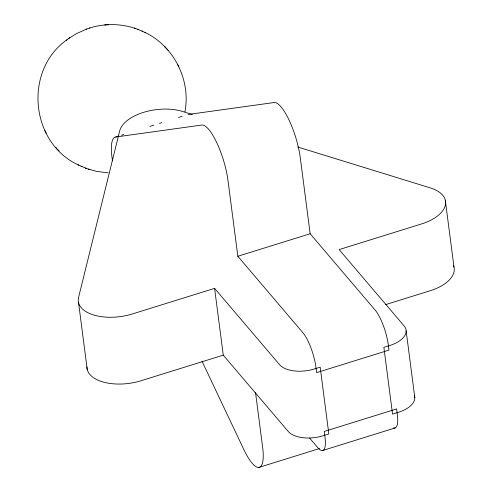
<?xml version="1.0" encoding="UTF-8"?>
<svg xmlns="http://www.w3.org/2000/svg" width="492" height="492" viewBox="0 0 492 492"><rect width="100%" height="100%" fill="white"/><g stroke="black" fill="none" stroke-linecap="round" stroke-linejoin="round"><path stroke-width="0.74" d="M184.93 111.807C191.037 80.313 173.959 46.186 144.937 32.386M66.967 39.791C23.352 70.454 30.301 143.332 78.861 165.189M68.978 38.314L76.149 33.782L86.61 29.053M66.174 40.375L69.784 37.718M89.458 28.087C104.322 23.333 120.7 23.462 135.472 28.474M86.143 29.212L89.931 27.927M112.508 160.786A39.366 10.738 72.7 0 1 115.681 137.016L118.603 136.106M121.524 135.195L123.72 134.513M150.017 126.327L153.67 125.189M159.513 123.369L161.708 122.686M178.51 117.459L182.163 116.321M237.833 256.27L310.157 233.755L375.156 310.101A26.759 7.3 72.7 0 1 388.256 344.726L388.957 350.126L316.633 372.635L315.932 367.241A26.759 7.3 72.7 0 0 302.826 332.617L237.833 256.27L227.962 180.281A39.366 10.738 72.7 0 0 201.794 125.042L115.681 137.016M214.592 288.361L223.27 355.144L288.263 431.49A26.759 13.862 -7.4 0 0 322.998 435.771L328.841 433.95L320.169 367.161L314.327 368.982A26.759 13.862 -7.4 0 1 279.591 364.701L214.592 288.361L132.305 313.97A39.366 20.393 -7.4 0 1 78.579 297.396L119.685 130.89A39.366 20.393 -7.4 0 1 182.317 111.395L192.415 114.507M223.27 355.144L140.983 380.759A39.366 20.393 -7.4 0 1 86.912 366.811M385.525 304.64L430.094 290.766A39.366 20.393 -7.4 0 0 453.562 265.674M258.921 467.4L319.56 448.526M322.844 450.444L395.168 427.929M188.005 114.501L274.118 102.527A39.366 10.738 72.7 0 1 300.286 157.772L310.157 233.755M108.591 24.674L104.605 24.957M108.222 172.864L96.906 171.425L88.326 169.1M297.672 146.979L430.328 187.907A39.366 20.393 -7.4 0 1 421.423 223.983L339.136 249.598L404.129 325.938A26.759 13.862 -7.4 0 1 389.707 345.519L383.865 347.34L392.536 414.123L398.379 412.308A26.759 13.862 -7.4 0 0 414.479 395.666M137.772 29.286L145.81 32.804M77.982 164.765L86.02 168.282M134.525 28.136L138.695 29.612M85.104 167.963L89.273 169.433M141.85 30.916L142.766 31.359M81.032 166.21L81.949 166.653M164.752 46.728L166.148 48.241M166.868 49.028L168.147 50.412M55.651 147.157L56.931 148.541M57.65 149.328L59.046 150.841M309.64 438.071L317.764 447.615A26.759 7.3 72.7 0 0 324.972 436.847L324.271 431.453L396.595 408.938L397.296 414.332A26.759 7.3 72.7 0 1 393.625 427.899M178.873 66.9L177.63 64.415M44.926 130.669L46.168 133.16M201.966 361.153L243.983 449.848A39.366 10.738 72.7 0 0 262.636 447.253L255.52 392.456M445.297 200.195L453.975 266.978M406.14 330.87L414.817 397.653M78.542 302.66L87.219 369.449"/></g></svg>
